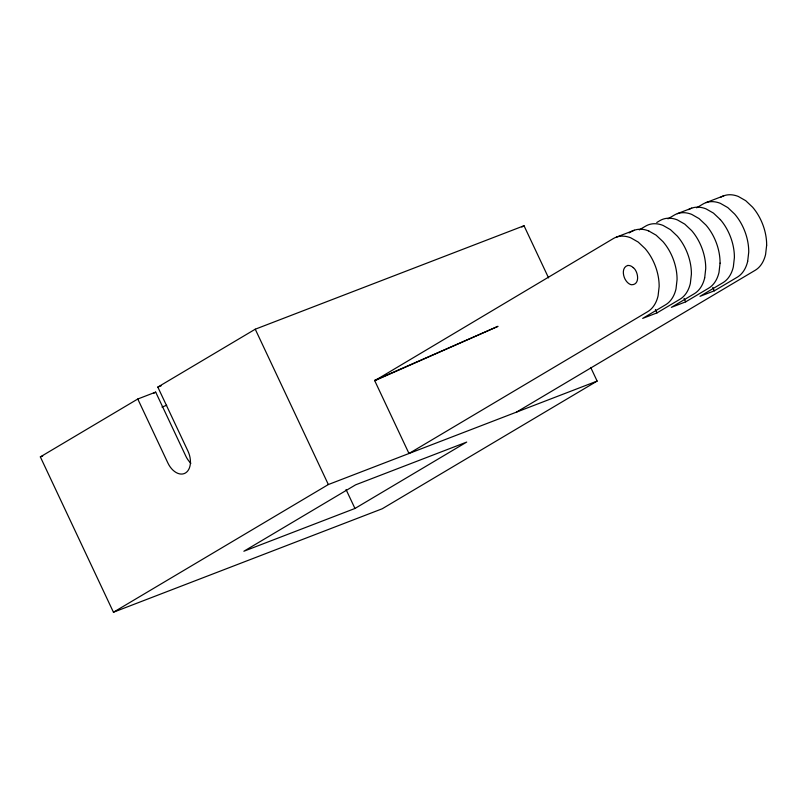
<?xml version="1.0" encoding="UTF-8"?>
<svg xmlns="http://www.w3.org/2000/svg" width="807" height="807" viewBox="0 0 807 807"><rect width="100%" height="100%" fill="white"/><g stroke="black" fill="none" stroke-linecap="round" stroke-linejoin="round"><path stroke-width="1.21" d="M720.066 263.122L719.007 272.383A40.532 26.449 68.9 0 1 708.596 288.22L685.678 301.848L671.343 307.366L694.272 293.738A40.532 26.449 68.9 0 0 704.672 277.89M766.65 245.197L765.591 254.447A40.532 26.449 68.9 0 1 755.181 270.295L516.49 412.115M374.73 380.702L613.29 238.59A40.532 26.449 68.9 0 1 630.802 237.843L638.206 242.07L645.086 248.556A40.532 26.449 68.9 0 1 659.148 286.566L658.088 295.836A40.532 26.449 68.9 0 1 647.678 311.673L408.988 453.504L374.73 380.702L498 326.331L374.761 380.349L377.373 379.34M704.682 277.901L705.732 268.64A40.532 26.449 68.9 0 0 691.67 230.62L684.79 224.134L677.386 219.907A40.532 26.449 68.9 0 0 659.874 220.644L656.747 222.51M747.675 261.347L748.735 252.087A40.532 26.449 68.9 0 0 734.663 214.067L727.783 207.581L720.389 203.354A40.532 26.449 68.9 0 0 702.877 204.1L696.623 207.813M590.724 367.467L597.13 381.075L382.215 508.773L113.444 612.231L40.35 456.893L137.775 399.011L155.69 392.111L185.792 456.076A17.734 11.57 68.9 0 0 190.896 463.268M137.775 399.011L167.876 462.976A17.734 11.57 68.9 0 0 185.428 473.003A17.734 11.57 68.9 0 0 187.93 451.052L157.829 387.088L255.254 329.206L524.025 225.738L548.568 277.901M153.582 393.372L155.69 392.111M521.867 227.019L524.025 225.738M629.127 232.92L631.205 231.69A40.532 26.449 68.9 0 1 648.717 230.943M639.285 229.884L645.539 226.172A40.532 26.449 68.9 0 1 663.051 225.425L670.456 229.652L677.335 236.148A40.532 26.449 68.9 0 1 691.397 274.158L690.348 283.418A40.532 26.449 68.9 0 1 679.938 299.256L657.009 312.884L642.675 318.402L665.604 304.774A40.532 26.449 68.9 0 0 676.004 288.926L677.063 279.676A40.532 26.449 68.9 0 0 671.323 254.598A40.461 26.399 68.9 0 0 663.001 241.666L656.121 235.17L648.717 230.943M667.954 218.848L674.208 215.136A40.532 26.449 68.9 0 1 691.72 214.39L699.114 218.616L706.004 225.113A40.532 26.449 68.9 0 1 720.056 263.122M113.444 612.231L328.348 484.543L597.13 381.075M720.328 219.585A40.532 26.449 68.9 0 1 734.39 257.604L733.341 266.865A40.532 26.449 68.9 0 1 722.931 282.702L700.012 296.33L714.346 290.813L737.265 277.194A40.532 26.449 68.9 0 0 747.675 261.337M354.959 508.471L466.708 442.075L355.615 484.836L243.865 551.242L354.959 508.471L346.042 489.526M157.829 387.088L161.188 385.796M162.005 407.071L166.706 405.255M40.35 456.893L42.7 455.995M616.437 237.117L634.352 230.217M677.345 213.663L691.68 208.145M706.014 202.628L723.94 195.728M627.816 265.422C621.37 267.41 622.883 276.478 626.071 280.775A10.098 6.587 68.9 0 0 631.346 284.75C640.344 285.063 638.418 271.636 633.303 267.601M720.338 219.595L713.449 213.098L706.054 208.872A40.532 26.449 68.9 0 0 688.532 209.618M712.752 287.433L714.346 290.813M684.084 298.469L685.678 301.848M655.425 309.505L657.009 312.884M255.254 329.206L328.348 484.543M627.806 265.503A10.098 6.587 68.9 0 1 633.293 267.682M720.792 197.201A40.532 26.449 68.9 0 1 738.304 196.454L745.708 200.681L752.588 207.177A40.461 26.399 68.9 0 1 760.91 220.119A40.532 26.449 68.9 0 1 766.65 245.187"/></g></svg>
